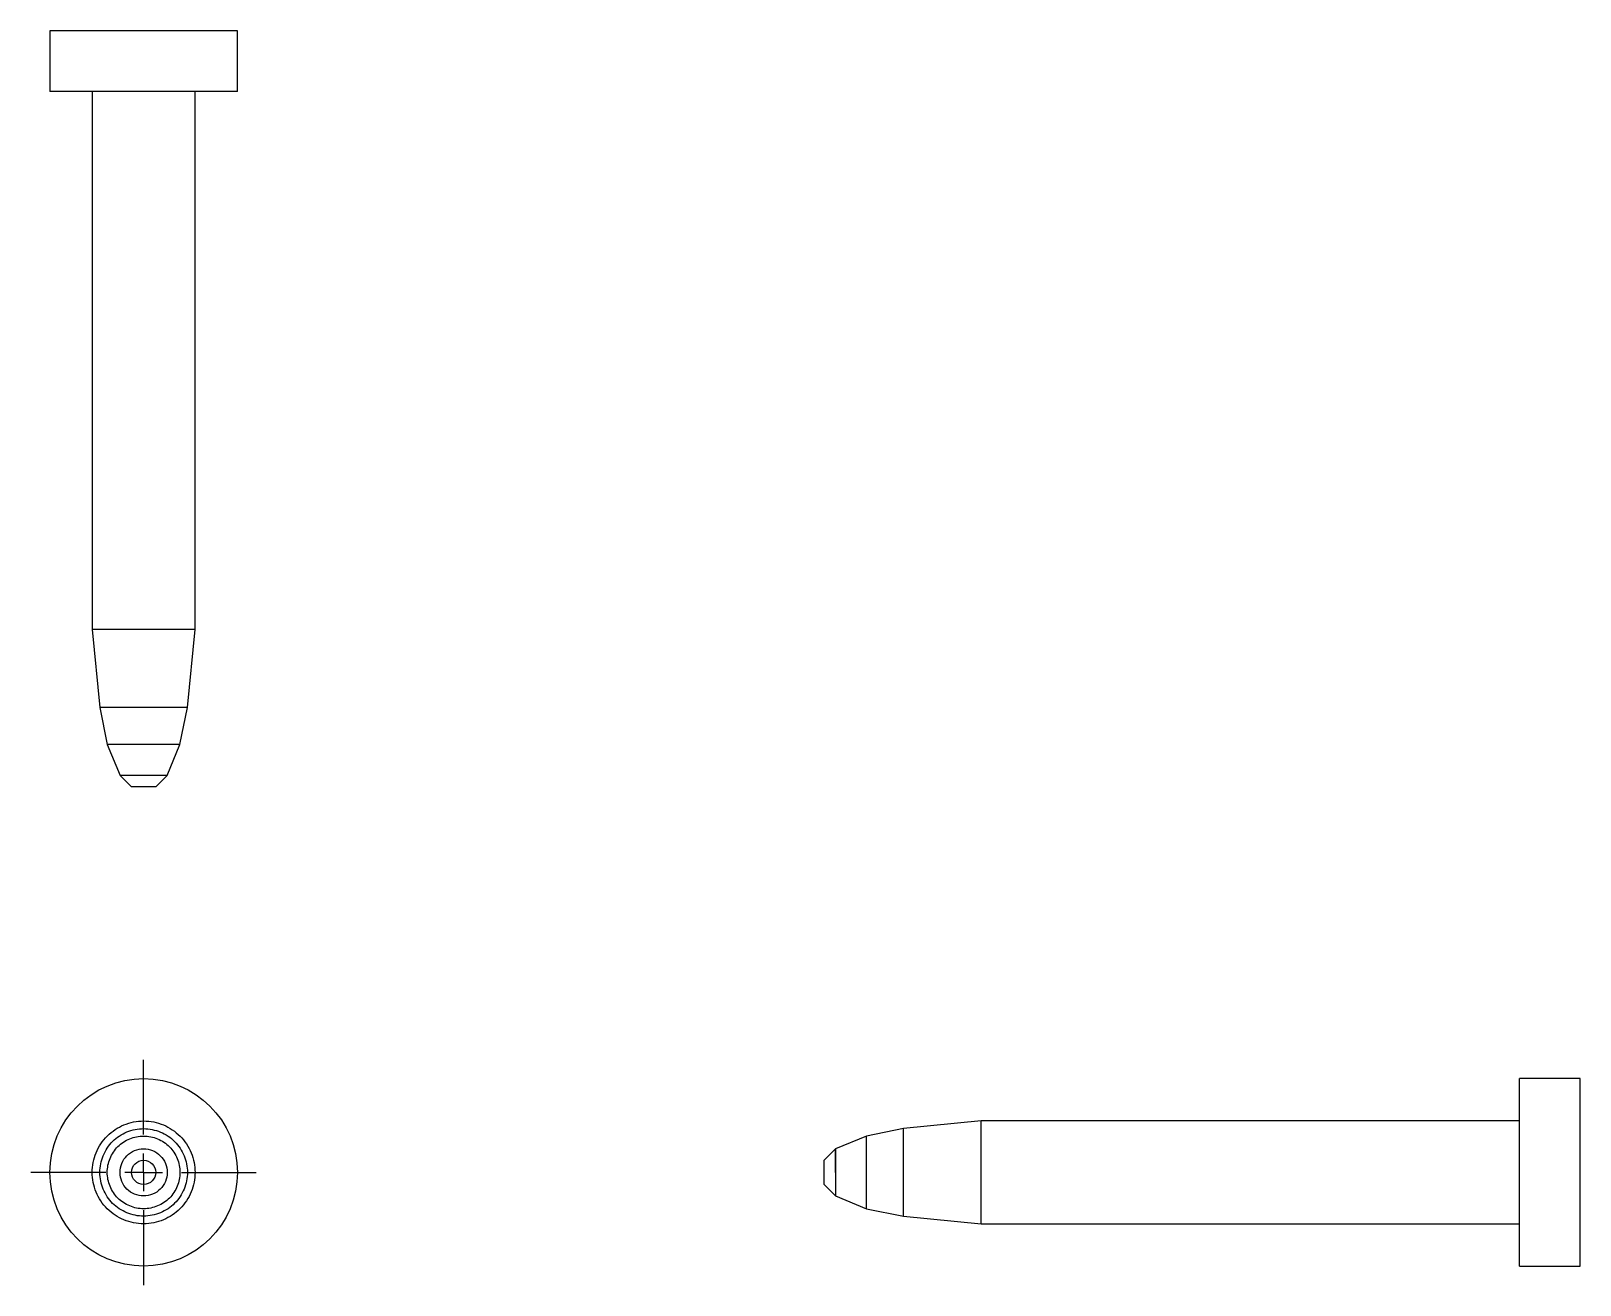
# Model space of a CAD drawing. Header units: millimetres. Extents: x 68 to 273, y 42 to 208.
import ezdxf

# ---------------------------------------------------------------- set-up
doc = ezdxf.new("R2010")
doc.units = ezdxf.units.MM
doc.linetypes.add('HIDDEN', pattern=[1.905, 1.27, -0.635])
doc.layers.add('10', color=7, linetype='Continuous')

# ---------------------------------------------------------------- blocks, each defined once
blk = doc.blocks.new('SW_CENTERMARKSYMBOL_0')
at = {"layer": '10', "color": 0}
for p, q in [((0, 5), (0, 14.9)), ((0, 0), (0, 2.5)), ((-5, 0), (-14.9, 0)), ((0, 0), (-2.5, 0)), ((0, 0), (0, -2.5)), ((0, 0), (2.5, 0)), ((5, 0), (14.9, 0)), ((0, -5), (0, -14.9))]:
    blk.add_line(p, q, dxfattribs=at)

msp = doc.modelspace()

# ---------------------------------------------------------------- linework, layer by layer
at = {"color": 7, "linetype": 'Continuous', "lineweight": 25}
for p, q in [((70.6, 208), (70.6, 200)), ((95.4, 208), (70.6, 208)), ((95.4, 200), (95.4, 208)), ((95.4, 200), (70.6, 200)), ((76.2, 200), (76.2, 128.8)), ((89.8, 128.8), (89.8, 200)), ((76.2, 128.8), (77.21, 118.5)), ((88.79, 118.5), (89.8, 128.8)), ((77.21, 118.5), (78.19, 113.6)), ((87.81, 113.6), (88.79, 118.5)), ((78.19, 113.6), (79.88, 109.52)), ((86.12, 109.52), (87.81, 113.6)), ((79.88, 109.52), (81.4, 108)), ((84.6, 108), (86.12, 109.52)), ((84.6, 108), (81.4, 108)), ((273, 69.4), (265, 69.4)), ((265, 57), (265, 69.4)), ((273, 57), (273, 69.4)), ((193.8, 63.8), (183.5, 62.79)), ((265, 63.8), (193.8, 63.8)), ((178.6, 61.81), (174.52, 60.12)), ((183.5, 62.79), (178.6, 61.81)), ((174.52, 60.12), (173, 58.6)), ((173, 57), (173, 58.6)), ((173, 55.4), (173, 57)), ((173, 55.4), (174.52, 53.88)), ((174.52, 57), (174.52, 53.88)), ((193.8, 50.2), (193.8, 57)), ((265, 44.6), (265, 57)), ((273, 44.6), (273, 57)), ((174.52, 53.88), (178.6, 52.19)), ((178.6, 52.19), (183.5, 51.21)), ((183.5, 51.21), (193.8, 50.2)), ((193.8, 50.2), (265, 50.2)), ((265, 44.6), (273, 44.6))]:
    msp.add_line(p, q, dxfattribs=at)
for radius in [12.4, 1.6]:
    msp.add_circle((83, 57), radius, dxfattribs=at)
for points, knots in [([(89.8, 128.8), (89.8, 128.8), (89.63, 128.8), (88.95, 128.8), (88.45, 128.8), (87.19, 128.8), (86.44, 128.8), (84.79, 128.8), (83.9, 128.8), (82.11, 128.8), (81.22, 128.8), (79.58, 128.8), (78.82, 128.8), (77.56, 128.8), (77.06, 128.8), (76.38, 128.8), (76.2, 128.8), (76.2, 128.8)], [0, 0, 0, 0, 0.125, 0.125, 0.25, 0.25, 0.375, 0.375, 0.5, 0.5, 0.625, 0.625, 0.75, 0.75, 0.875, 0.875, 1, 1, 1, 1]), ([(88.79, 118.5), (88.79, 118.5), (88.64, 118.5), (88.06, 118.5), (87.64, 118.5), (86.57, 118.5), (85.92, 118.5), (84.52, 118.5), (83.76, 118.5), (82.25, 118.5), (81.49, 118.5), (80.09, 118.5), (79.44, 118.5), (78.37, 118.5), (77.94, 118.5), (77.37, 118.5), (77.21, 118.5), (77.21, 118.5)], [0, 0, 0, 0, 0.125, 0.125, 0.25, 0.25, 0.375, 0.375, 0.5, 0.5, 0.625, 0.625, 0.75, 0.75, 0.875, 0.875, 1, 1, 1, 1]), ([(87.81, 113.6), (87.81, 113.6), (87.69, 113.6), (87.21, 113.6), (86.86, 113.6), (85.97, 113.6), (85.43, 113.6), (84.27, 113.6), (83.63, 113.6), (82.37, 113.6), (81.74, 113.6), (80.58, 113.6), (80.04, 113.6), (79.15, 113.6), (78.8, 113.6), (78.32, 113.6), (78.19, 113.6), (78.19, 113.6)], [0, 0, 0, 0, 0.125, 0.125, 0.25, 0.25, 0.375, 0.375, 0.5, 0.5, 0.625, 0.625, 0.75, 0.75, 0.875, 0.875, 1, 1, 1, 1]), ([(86.12, 109.52), (86.12, 109.52), (86.04, 109.52), (85.73, 109.52), (85.5, 109.52), (84.92, 109.52), (84.57, 109.52), (83.82, 109.52), (83.41, 109.52), (82.59, 109.52), (82.18, 109.52), (81.43, 109.52), (81.08, 109.52), (80.5, 109.52), (80.27, 109.52), (79.96, 109.52), (79.88, 109.52), (79.88, 109.52)], [0, 0, 0, 0, 0.125, 0.125, 0.25, 0.25, 0.375, 0.375, 0.5, 0.5, 0.625, 0.625, 0.75, 0.75, 0.875, 0.875, 1, 1, 1, 1]), ([(89.8, 57), (89.8, 57.88), (89.63, 58.76), (88.95, 60.4), (88.45, 61.16), (87.19, 62.43), (86.44, 62.93), (84.79, 63.62), (83.9, 63.8), (82.11, 63.8), (81.22, 63.62), (79.58, 62.94), (78.82, 62.44), (77.56, 61.18), (77.06, 60.42), (76.38, 58.78), (76.2, 57.89), (76.2, 56.11), (76.38, 55.22), (77.06, 53.58), (77.56, 52.82), (78.82, 51.56), (79.58, 51.06), (81.22, 50.38), (82.11, 50.2), (83.9, 50.2), (84.79, 50.38), (86.44, 51.07), (87.19, 51.57), (88.45, 52.84), (88.95, 53.6), (89.63, 55.24), (89.8, 56.12), (89.8, 57)], [0, 0, 0, 0, 0.0625, 0.0625, 0.125, 0.125, 0.1875, 0.1875, 0.25, 0.25, 0.3125, 0.3125, 0.375, 0.375, 0.4375, 0.4375, 0.5, 0.5, 0.5625, 0.5625, 0.625, 0.625, 0.6875, 0.6875, 0.75, 0.75, 0.8125, 0.8125, 0.875, 0.875, 0.9375, 0.9375, 1, 1, 1, 1]), ([(193.8, 57), (193.8, 57.88), (193.8, 58.76), (193.8, 60.41), (193.8, 61.16), (193.8, 62.43), (193.8, 62.94), (193.8, 63.62), (193.8, 63.8), (193.8, 63.8)], [0, 0, 0, 0, 0.25, 0.25, 0.5, 0.5, 0.75, 0.75, 1, 1, 1, 1]), ([(88.79, 57), (88.79, 57.75), (88.64, 58.5), (88.06, 59.9), (87.64, 60.54), (86.57, 61.62), (85.92, 62.05), (84.52, 62.63), (83.76, 62.78), (82.25, 62.79), (81.49, 62.64), (80.09, 62.06), (79.44, 61.63), (78.37, 60.56), (77.94, 59.91), (77.37, 58.51), (77.21, 57.76), (77.21, 56.24), (77.37, 55.49), (77.94, 54.09), (78.37, 53.44), (79.44, 52.37), (80.09, 51.94), (81.49, 51.36), (82.25, 51.21), (83.76, 51.22), (84.52, 51.37), (85.92, 51.95), (86.57, 52.38), (87.64, 53.46), (88.06, 54.1), (88.64, 55.5), (88.79, 56.25), (88.79, 57)], [0, 0, 0, 0, 0.0625, 0.0625, 0.125, 0.125, 0.1875, 0.1875, 0.25, 0.25, 0.3125, 0.3125, 0.375, 0.375, 0.4375, 0.4375, 0.5, 0.5, 0.5625, 0.5625, 0.625, 0.625, 0.6875, 0.6875, 0.75, 0.75, 0.8125, 0.8125, 0.875, 0.875, 0.9375, 0.9375, 1, 1, 1, 1]), ([(87.81, 57), (87.81, 57.62), (87.69, 58.25), (87.21, 59.41), (86.86, 59.94), (85.97, 60.84), (85.43, 61.2), (84.27, 61.68), (83.63, 61.81), (82.37, 61.81), (81.74, 61.69), (80.58, 61.2), (80.04, 60.85), (79.15, 59.96), (78.8, 59.42), (78.32, 58.26), (78.19, 57.63), (78.19, 56.37), (78.32, 55.74), (78.8, 54.58), (79.15, 54.04), (80.04, 53.15), (80.58, 52.8), (81.74, 52.31), (82.37, 52.19), (83.63, 52.19), (84.27, 52.32), (85.43, 52.8), (85.97, 53.16), (86.86, 54.06), (87.21, 54.59), (87.69, 55.75), (87.81, 56.38), (87.81, 57)], [0, 0, 0, 0, 0.0625, 0.0625, 0.125, 0.125, 0.1875, 0.1875, 0.25, 0.25, 0.3125, 0.3125, 0.375, 0.375, 0.4375, 0.4375, 0.5, 0.5, 0.5625, 0.5625, 0.625, 0.625, 0.6875, 0.6875, 0.75, 0.75, 0.8125, 0.8125, 0.875, 0.875, 0.9375, 0.9375, 1, 1, 1, 1]), ([(178.6, 57), (178.6, 57.31), (178.6, 57.94), (178.6, 58.84), (178.6, 59.68), (178.6, 60.41), (178.6, 61.02), (178.6, 61.47), (178.6, 61.73), (178.6, 61.84), (178.6, 61.81), (178.6, 61.81)], [0, 0, 0, 0, 0.123657, 0.248079, 0.373004, 0.498214, 0.623556, 0.748928, 0.874267, 0.99954, 1, 1, 1, 1]), ([(183.5, 57), (183.5, 57.37), (183.5, 58.13), (183.5, 59.21), (183.5, 60.22), (183.5, 61.11), (183.5, 61.83), (183.5, 62.38), (183.5, 62.69), (183.5, 62.82), (183.5, 62.79), (183.5, 62.79)], [0, 0, 0, 0, 0.123655, 0.248086, 0.373008, 0.498209, 0.623544, 0.748917, 0.874262, 0.99954, 1, 1, 1, 1]), ([(86.12, 57), (86.12, 57.41), (86.04, 57.82), (85.73, 58.57), (85.5, 58.92), (84.92, 59.5), (84.57, 59.73), (83.82, 60.04), (83.41, 60.12), (82.59, 60.12), (82.18, 60.04), (81.43, 59.73), (81.08, 59.5), (80.5, 58.92), (80.27, 58.57), (79.96, 57.82), (79.88, 57.41), (79.88, 56.59), (79.96, 56.18), (80.27, 55.43), (80.5, 55.08), (81.08, 54.5), (81.43, 54.27), (82.18, 53.96), (82.59, 53.88), (83.41, 53.88), (83.82, 53.96), (84.57, 54.27), (84.92, 54.5), (85.5, 55.08), (85.73, 55.43), (86.04, 56.18), (86.12, 56.59), (86.12, 57)], [0, 0, 0, 0, 0.0625, 0.0625, 0.125, 0.125, 0.1875, 0.1875, 0.25, 0.25, 0.3125, 0.3125, 0.375, 0.375, 0.4375, 0.4375, 0.5, 0.5, 0.5625, 0.5625, 0.625, 0.625, 0.6875, 0.6875, 0.75, 0.75, 0.8125, 0.8125, 0.875, 0.875, 0.9375, 0.9375, 1, 1, 1, 1]), ([(174.52, 57), (174.52, 57.61), (174.52, 58.23), (174.52, 59.24), (174.52, 59.65), (174.52, 60.12), (174.52, 60.18), (174.52, 59.94), (174.52, 59.64), (174.52, 58.78), (174.52, 58.21), (174.52, 57.01), (174.52, 56.37), (174.52, 55.24), (174.52, 54.75), (174.52, 54.06), (174.52, 53.88), (174.52, 53.88)], [0, 0, 0, 0, 0.125, 0.125, 0.25, 0.25, 0.375, 0.375, 0.5, 0.5, 0.625, 0.625, 0.75, 0.75, 0.875, 0.875, 1, 1, 1, 1]), ([(178.6, 52.19), (178.6, 52.19), (178.6, 52.16), (178.6, 52.27), (178.6, 52.53), (178.6, 52.98), (178.6, 53.59), (178.6, 54.32), (178.6, 55.16), (178.6, 56.06), (178.6, 56.69), (178.6, 57)], [0, 0, 0, 0, 0.00046, 0.125733, 0.251072, 0.376444, 0.501786, 0.626996, 0.751921, 0.876343, 1, 1, 1, 1]), ([(183.5, 51.21), (183.5, 51.21), (183.5, 51.18), (183.5, 51.31), (183.5, 51.62), (183.5, 52.17), (183.5, 52.89), (183.5, 53.78), (183.5, 54.79), (183.5, 55.87), (183.5, 56.63), (183.5, 57)], [0, 0, 0, 0, 0.00046, 0.125738, 0.251083, 0.376456, 0.501791, 0.626992, 0.751914, 0.876345, 1, 1, 1, 1])]:
    msp.add_open_spline(points, degree=3, knots=knots, dxfattribs=at)
at = {"color": 7, "linetype": 'HIDDEN', "lineweight": 18}
msp.add_open_spline([(183.5, 57.39), (183.5, 57.26), (183.5, 57), (183.5, 56.74), (183.5, 56.61)], degree=3, knots=[0, 0, 0, 0, 0.5, 1, 1, 1, 1], dxfattribs=at)

# ---------------------------------------------------------------- block references
at = {"layer": '10'}
msp.add_blockref('SW_CENTERMARKSYMBOL_0', (83, 57), dxfattribs=at)

doc.saveas('drawing.dxf')
